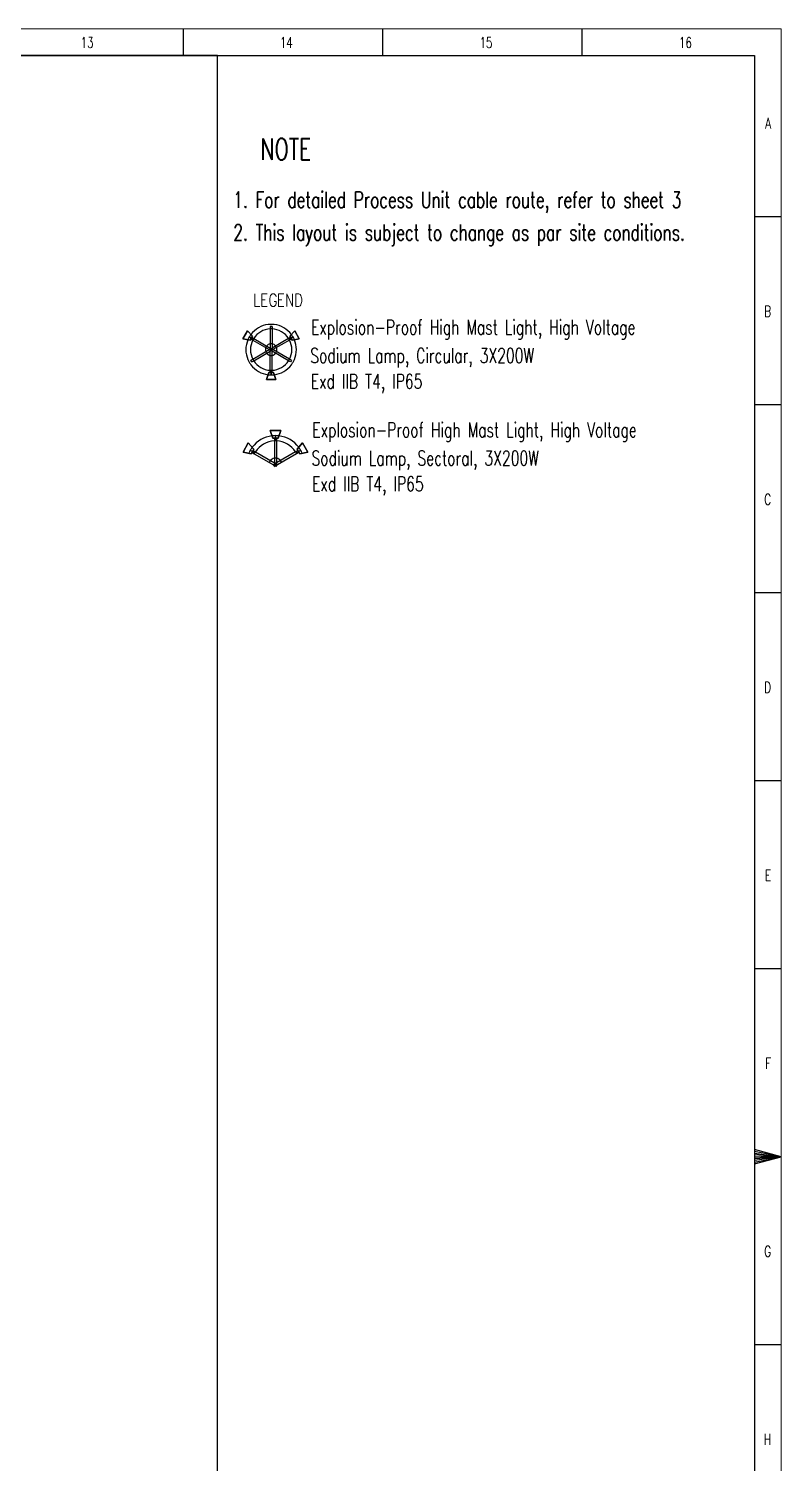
# Model space of a CAD drawing. Header units: inches. Extents: x -430764 to 624329, y 7374 to 217374.
# Drawn here: x -203828 to -133764, y 83840 to 217374 of the extents above; entities that cross this region are included whole.
import ezdxf
from ezdxf.enums import TextEntityAlignment as Align

# ---------------------------------------------------------------- set-up
doc = ezdxf.new("R2010")
doc.units = ezdxf.units.IN
doc.header["$MEASUREMENT"] = 0
for name, color, linetype in [('ELECTRICAL', 7, 'Continuous'), ('Layer 1', 7, 'Continuous'), ('LGT1', 7, 'Continuous'), ('TEG BORDER', 7, 'Continuous'), ('照明平面设备层', 1, 'Continuous')]:
    doc.layers.add(name, color=color, linetype=linetype)
doc.styles.add('HZTXT', font='simplexs.shx', dxfattribs={"width": 0.7, "bigfont": 'hztxt.shx'})
doc.styles.add('TEG BORDER', font='txt_qlt.shx', dxfattribs={"width": 0.7, "bigfont": 'hztxt.shx'})

# ---------------------------------------------------------------- blocks, each defined once
blk = doc.blocks.new('TEG BORDER A2')
for p, q in [((482.62, 420), (482.62, 415)), ((519.75, 420), (519.75, 415)), ((556.87, 420), (556.87, 415)), ((594, 385), (589, 385)), ((594, 350), (589, 350)), ((594, 315), (589, 315)), ((594, 280), (589, 280)), ((594, 245), (589, 245)), ((589, 210), (594, 210)), ((592.75, 210), (590.25, 210)), ((594, 175), (589, 175))]:
    blk.add_line(p, q)
at = {"linetype": 'Continuous'}
blk.add_line((489, 415), (5, 415), dxfattribs=at)
at = {"color": 5, "lineweight": 15}
blk.add_lwpolyline([(0, 420), (594, 420), (594, 0), (0, 0)], close=True, dxfattribs=at)
blk.add_lwpolyline([(5, 415), (589, 415), (589, 5), (5, 5)], close=True)
blk.add_lwpolyline([(594, 210), (589, 211.34), (589, 208.66), (594, 210), (589, 211), (589, 210.67), (594, 210), (589, 210.33), (589, 209.67), (594, 210), (589, 209.33), (589, 209), (594, 210)])
at = {"layer": 'TEG BORDER'}
blk.add_line((489, 116), (489, 415), dxfattribs=at)
at = {"char_height": 2, "width": 2, "style": 'TEG BORDER'}
for s, insert, attachment_point in [('\\pi2.2204e-016;13', (463.55, 418.41), 1), ('\\pi-0.033333;14', (500.67, 418.41), 1), ('\\pi2.2204e-016;15', (537.8, 418.41), 1), ('\\pi0.033333;16', (574.92, 418.41), 1), ('A', (592.09, 403.39), 3), ('B', (592.09, 368.39), 3), ('C', (592.09, 333.39), 3), ('D', (592.09, 298.39), 3), ('E', (592.09, 263.39), 3), ('F', (592.09, 228.39), 3), ('G', (592.09, 193.39), 3), ('H', (592.09, 158.39), 3)]:
    blk.add_mtext(s, dxfattribs=dict(at, insert=insert, attachment_point=attachment_point))

msp = doc.modelspace()

# ---------------------------------------------------------------- linework, layer by layer
at = {"layer": 'Layer 1', "color": 0, "lineweight": 5}
for points in [[(-182785, 192699), (-182785, 191529), (-182324, 191529)], [(-182133, 191529), (-182133, 192699), (-181615, 192699)], [(-180790, 192411), (-180828, 192526), (-180905, 192641), (-180982, 192699), (-181154, 192699), (-181231, 192641), (-181308, 192526), (-181346, 192411), (-181385, 192239), (-181385, 191970), (-181346, 191797), (-181308, 191682), (-181231, 191587), (-181154, 191529), (-180982, 191529), (-180905, 191587), (-180828, 191682), (-180790, 191797), (-180790, 191970), (-180982, 191970)], [(-180560, 191529), (-180560, 192699), (-180061, 192699)], [(-179812, 191529), (-179812, 192699), (-179275, 191529), (-179275, 192699)], [(-178949, 191529), (-178949, 192699), (-178680, 192699), (-178565, 192641), (-178488, 192526), (-178450, 192411), (-178412, 192239), (-178412, 191970), (-178450, 191797), (-178488, 191682), (-178565, 191587), (-178680, 191529), (-178949, 191529)], [(-182133, 192143), (-181806, 192143)], [(-182133, 191529), (-181615, 191529)], [(-180560, 192143), (-180253, 192143)], [(-180560, 191529), (-180061, 191529)]]:
    msp.add_lwpolyline(points, dxfattribs=at)
at = {"layer": '照明平面设备层', "color": 1, "linetype": 'Continuous'}
for p, q in [((-181173, 189639), (-181344, 189639)), ((-181344, 189639), (-181258, 189639)), ((-181173, 189639), (-181344, 189639)), ((-181344, 189639), (-181258, 189639)), ((-181344, 189639), (-181344, 189423)), ((-181258, 189639), (-181173, 189639)), ((-181258, 189639), (-181173, 189639)), ((-181173, 189639), (-181173, 189423)), ((-183880, 188520), (-183452, 189261)), ((-183452, 189261), (-183880, 188520)), ((-183452, 189261), (-183880, 188520)), ((-183880, 188520), (-183452, 189261)), ((-183880, 188520), (-183217, 188385)), ((-183880, 188520), (-183217, 188385)), ((-183217, 188385), (-183880, 188520)), ((-183217, 188385), (-183880, 188520)), ((-183452, 189261), (-183003, 188755)), ((-183452, 189261), (-183003, 188755)), ((-183003, 188755), (-183452, 189261)), ((-183452, 189261), (-183003, 188755)), ((-183110, 188570), (-183295, 188677)), ((-183295, 188677), (-183110, 188570)), ((-183110, 188570), (-183295, 188677)), ((-183295, 188677), (-183110, 188570)), ((-183217, 188385), (-183003, 188755)), ((-183003, 188755), (-183217, 188385)), ((-183003, 188755), (-183217, 188385)), ((-183217, 188385), (-183003, 188755)), ((-183067, 188644), (-183153, 188496)), ((-183067, 188644), (-183153, 188496)), ((-183153, 188496), (-182966, 188388)), ((-183110, 188570), (-182925, 188463)), ((-182940, 188472), (-183110, 188570)), ((-183110, 188570), (-182925, 188463)), ((-182940, 188472), (-183110, 188570)), ((-183067, 188644), (-182880, 188536)), ((-182966, 188388), (-181429, 187501)), ((-182925, 188463), (-182940, 188472)), ((-182925, 188463), (-182940, 188472)), ((-182880, 188536), (-181344, 187649)), ((-181344, 189423), (-181344, 187649)), ((-181173, 189423), (-181173, 187649)), ((-179636, 188536), (-181173, 187649)), ((-179550, 188388), (-181087, 187501)), ((-179449, 188644), (-179636, 188536)), ((-179406, 188570), (-179591, 188463)), ((-179406, 188570), (-179591, 188463)), ((-179591, 188463), (-179576, 188472)), ((-179591, 188463), (-179576, 188472)), ((-179576, 188472), (-179406, 188570)), ((-179576, 188472), (-179406, 188570)), ((-179364, 188496), (-179550, 188388)), ((-179065, 189261), (-179513, 188755)), ((-179065, 189261), (-179513, 188755)), ((-179513, 188755), (-179065, 189261)), ((-179513, 188755), (-179065, 189261)), ((-179299, 188385), (-179513, 188755)), ((-179513, 188755), (-179299, 188385)), ((-179513, 188755), (-179299, 188385)), ((-179299, 188385), (-179513, 188755)), ((-179449, 188644), (-179364, 188496)), ((-179449, 188644), (-179364, 188496)), ((-179406, 188570), (-179221, 188677)), ((-179221, 188677), (-179406, 188570)), ((-179406, 188570), (-179221, 188677)), ((-179221, 188677), (-179406, 188570)), ((-178637, 188520), (-179299, 188385)), ((-178637, 188520), (-179299, 188385)), ((-179299, 188385), (-178637, 188520)), ((-178637, 188520), (-179299, 188385)), ((-179065, 189261), (-178637, 188520)), ((-178637, 188520), (-179065, 189261)), ((-178637, 188520), (-179065, 189261)), ((-179065, 189261), (-178637, 188520)), ((-182966, 186613), (-181429, 187501)), ((-182880, 186465), (-181344, 187353)), ((-181429, 187501), (-181301, 187575)), ((-181429, 187501), (-181301, 187427)), ((-181344, 187649), (-181215, 187575)), ((-181344, 187649), (-181344, 187501)), ((-181173, 187501), (-181344, 187501)), ((-181344, 187501), (-181258, 187501)), ((-181258, 187501), (-181344, 187501)), ((-181344, 187501), (-181173, 187501)), ((-181344, 187353), (-181344, 187501)), ((-181344, 187353), (-181215, 187427)), ((-181344, 185578), (-181344, 187353)), ((-181173, 187649), (-181301, 187575)), ((-181258, 187501), (-181301, 187575)), ((-181301, 187575), (-181215, 187427)), ((-181215, 187427), (-181301, 187575)), ((-181301, 187575), (-181258, 187501)), ((-181301, 187427), (-181215, 187575)), ((-181215, 187575), (-181301, 187427)), ((-181258, 187501), (-181301, 187427)), ((-181301, 187427), (-181258, 187501)), ((-181173, 187353), (-181301, 187427)), ((-181215, 187575), (-181258, 187501)), ((-181258, 187501), (-181215, 187575)), ((-181215, 187427), (-181258, 187501)), ((-181258, 187501), (-181215, 187427)), ((-181258, 187501), (-181173, 187501)), ((-181173, 187501), (-181258, 187501)), ((-181087, 187501), (-181215, 187575)), ((-181087, 187501), (-181215, 187427)), ((-181173, 187649), (-181173, 187501)), ((-181173, 187353), (-181173, 187501)), ((-181173, 185578), (-181173, 187353)), ((-179636, 186465), (-181173, 187353)), ((-179550, 186613), (-181087, 187501)), ((-183153, 186506), (-182966, 186613)), ((-183067, 186357), (-183153, 186506)), ((-183067, 186357), (-183153, 186506)), ((-183067, 186357), (-182880, 186465)), ((-179449, 186357), (-179636, 186465)), ((-179364, 186506), (-179550, 186613)), ((-179364, 186506), (-179449, 186357)), ((-179364, 186506), (-179449, 186357)), ((-181472, 185362), (-181686, 184721)), ((-181686, 184721), (-181472, 185362)), ((-181686, 184721), (-181472, 185362)), ((-181686, 184721), (-181472, 185362)), ((-180830, 184721), (-181686, 184721)), ((-181686, 184721), (-180830, 184721)), ((-181686, 184721), (-180830, 184721)), ((-180830, 184721), (-181686, 184721)), ((-181044, 185362), (-181472, 185362)), ((-181472, 185362), (-181044, 185362)), ((-181472, 185362), (-181044, 185362)), ((-181044, 185362), (-181472, 185362)), ((-181344, 185362), (-181344, 185578)), ((-181173, 185362), (-181344, 185362)), ((-181173, 185362), (-181344, 185362)), ((-181258, 185558), (-181258, 185576)), ((-181258, 185576), (-181258, 185149)), ((-181258, 185558), (-181258, 185576)), ((-181258, 185576), (-181258, 185149)), ((-181258, 185362), (-181258, 185558)), ((-181258, 185362), (-181258, 185558)), ((-181258, 185149), (-181258, 185362)), ((-181258, 185149), (-181258, 185362)), ((-181173, 185362), (-181173, 185578)), ((-180830, 184721), (-181044, 185362)), ((-180830, 184721), (-181044, 185362)), ((-181044, 185362), (-180830, 184721)), ((-181044, 185362), (-180830, 184721)), ((-181102, 179248), (-181348, 179987)), ((-181348, 179987), (-181102, 179248)), ((-181348, 179987), (-181102, 179248)), ((-181348, 179987), (-181102, 179248)), ((-180363, 179987), (-181348, 179987)), ((-181348, 179987), (-180363, 179987)), ((-181348, 179987), (-180363, 179987)), ((-180363, 179987), (-181348, 179987)), ((-180609, 179248), (-181102, 179248)), ((-181102, 179248), (-180609, 179248)), ((-181102, 179248), (-180609, 179248)), ((-180609, 179248), (-181102, 179248)), ((-180757, 179248), (-180954, 179248)), ((-180954, 179248), (-180856, 179248)), ((-180757, 179248), (-180954, 179248)), ((-180954, 179248), (-180856, 179248)), ((-180954, 179248), (-180954, 179000)), ((-180954, 179000), (-180954, 176955)), ((-180856, 179495), (-180856, 179248)), ((-180856, 179002), (-180856, 179495)), ((-180856, 179495), (-180856, 179248)), ((-180856, 179002), (-180856, 179495)), ((-180856, 179248), (-180757, 179248)), ((-180856, 179248), (-180757, 179248)), ((-180757, 179248), (-180757, 179000)), ((-180757, 179000), (-180757, 176955)), ((-180363, 179987), (-180609, 179248)), ((-180363, 179987), (-180609, 179248)), ((-180609, 179248), (-180363, 179987)), ((-180609, 179248), (-180363, 179987)), ((-183876, 177959), (-183383, 178813)), ((-183383, 178813), (-183876, 177959)), ((-183383, 178813), (-183876, 177959)), ((-183876, 177959), (-183383, 178813)), ((-183876, 177959), (-183113, 177803)), ((-183876, 177959), (-183113, 177803)), ((-183113, 177803), (-183876, 177959)), ((-183113, 177803), (-183876, 177959)), ((-183383, 178813), (-182866, 178230)), ((-183383, 178813), (-182866, 178230)), ((-182866, 178230), (-183383, 178813)), ((-183383, 178813), (-182866, 178230)), ((-182989, 178016), (-183203, 178139)), ((-183203, 178139), (-182989, 178016)), ((-182989, 178016), (-183203, 178139)), ((-183203, 178139), (-182989, 178016)), ((-183113, 177803), (-182866, 178230)), ((-182866, 178230), (-183113, 177803)), ((-182866, 178230), (-183113, 177803)), ((-183113, 177803), (-182866, 178230)), ((-182940, 178102), (-183039, 177931)), ((-182940, 178102), (-183039, 177931)), ((-183039, 177931), (-182823, 177806)), ((-182989, 178016), (-182776, 177893)), ((-182794, 177903), (-182989, 178016)), ((-182989, 178016), (-182776, 177893)), ((-182794, 177903), (-182989, 178016)), ((-182940, 178102), (-182725, 177977)), ((-182823, 177806), (-181053, 176784)), ((-182776, 177893), (-182794, 177903)), ((-182776, 177893), (-182794, 177903)), ((-182725, 177977), (-180954, 176955)), ((-178986, 177977), (-180757, 176955)), ((-178888, 177806), (-180658, 176784)), ((-178771, 178102), (-178986, 177977)), ((-178722, 178016), (-178935, 177893)), ((-178722, 178016), (-178935, 177893)), ((-178935, 177893), (-178917, 177903)), ((-178935, 177893), (-178917, 177903)), ((-178917, 177903), (-178722, 178016)), ((-178917, 177903), (-178722, 178016)), ((-178672, 177931), (-178888, 177806)), ((-178328, 178813), (-178845, 178230)), ((-178328, 178813), (-178845, 178230)), ((-178845, 178230), (-178328, 178813)), ((-178845, 178230), (-178328, 178813)), ((-178598, 177803), (-178845, 178230)), ((-178845, 178230), (-178598, 177803)), ((-178845, 178230), (-178598, 177803)), ((-178598, 177803), (-178845, 178230)), ((-178771, 178102), (-178672, 177931)), ((-178771, 178102), (-178672, 177931)), ((-178722, 178016), (-178508, 178139)), ((-178508, 178139), (-178722, 178016)), ((-178722, 178016), (-178508, 178139)), ((-178508, 178139), (-178722, 178016)), ((-177835, 177959), (-178598, 177803)), ((-177835, 177959), (-178598, 177803)), ((-178598, 177803), (-177835, 177959)), ((-177835, 177959), (-178598, 177803)), ((-178328, 178813), (-177835, 177959)), ((-177835, 177959), (-178328, 178813)), ((-177835, 177959), (-178328, 178813)), ((-178328, 178813), (-177835, 177959)), ((-181053, 176784), (-180905, 176870)), ((-181053, 176784), (-180905, 176699)), ((-180954, 176955), (-180806, 176870)), ((-180954, 176955), (-180954, 176784)), ((-180757, 176784), (-180954, 176784)), ((-180954, 176784), (-180856, 176784)), ((-180856, 176784), (-180954, 176784)), ((-180954, 176784), (-180757, 176784)), ((-180954, 176613), (-180954, 176784)), ((-180954, 176613), (-180806, 176699)), ((-180757, 176955), (-180905, 176870)), ((-180856, 176784), (-180905, 176870)), ((-180905, 176870), (-180806, 176699)), ((-180806, 176699), (-180905, 176870)), ((-180905, 176870), (-180856, 176784)), ((-180905, 176699), (-180806, 176870)), ((-180806, 176870), (-180905, 176699)), ((-180856, 176784), (-180905, 176699)), ((-180905, 176699), (-180856, 176784)), ((-180757, 176613), (-180905, 176699)), ((-180806, 176870), (-180856, 176784)), ((-180856, 176784), (-180806, 176870)), ((-180806, 176699), (-180856, 176784)), ((-180856, 176784), (-180806, 176699)), ((-180856, 176784), (-180757, 176784)), ((-180757, 176784), (-180856, 176784)), ((-180658, 176784), (-180806, 176870)), ((-180658, 176784), (-180806, 176699)), ((-180757, 176955), (-180757, 176784)), ((-180757, 176613), (-180757, 176784))]:
    msp.add_line(p, q, dxfattribs=at)
for centre, radius in [((-181258, 187501), 107), ((-181258, 187501), 107), ((-180856, 176784), 123), ((-180856, 176784), 123)]:
    msp.add_circle(centre, radius, dxfattribs=at)
for centre, radius, start, end in [((-181258, 187501), 2352, 96.86074, 143.17429), ((-181258, 187501), 2352, 90, 96.86074), ((-181258, 187501), 2352, 83.18043, 90), ((-181258, 187501), 2352, 36.82571, 83.18043), ((-181258, 187501), 2352, 156.82571, 203.17429), ((-181258, 187501), 2352, 150, 156.82571), ((-181258, 187501), 2352, 143.17429, 150), ((-181258, 187501), 1925, 152.54732, 207.45268), ((-181258, 187501), 1925, 150, 152.54732), ((-181258, 187501), 1925, 147.45268, 150), ((-181258, 187501), 1925, 92.54732, 147.45268), ((-181258, 187501), 1925, 90, 92.54732), ((-181258, 187501), 1925, 87.45268, 90), ((-181258, 187501), 1925, 32.54732, 87.45268), ((-181258, 187501), 1925, 30, 32.54732), ((-181258, 187501), 1925, 27.45268, 30), ((-181258, 187501), 1925, 332.54732, 27.45268), ((-181258, 187501), 2352, 30, 36.82571), ((-181258, 187501), 2352, 23.17429, 30), ((-181258, 187501), 2352, 336.82571, 23.17429), ((-181258, 187501), 535, 159.2069, 200.7931), ((-181258, 187501), 535, 159.2069, 200.7931), ((-181258, 187501), 535, 140.7931, 159.2069), ((-181258, 187501), 535, 140.7931, 159.2069), ((-181258, 187501), 535, 200.7931, 219.2069), ((-181258, 187501), 535, 200.7931, 219.2069), ((-181258, 187501), 535, 99.2069, 140.7931), ((-181258, 187501), 535, 99.2069, 140.7931), ((-181258, 187501), 535, 219.2069, 260.7931), ((-181258, 187501), 535, 219.2069, 260.7931), ((-181258, 187501), 535, 80.7931, 99.2069), ((-181258, 187501), 535, 80.7931, 99.2069), ((-181258, 187501), 535, 260.7931, 270), ((-181258, 187501), 535, 260.7931, 279.2069), ((-181258, 187501), 535, 270, 279.2069), ((-181258, 187501), 535, 39.2069, 80.7931), ((-181258, 187501), 535, 39.2069, 80.7931), ((-181258, 187501), 535, 279.2069, 320.7931), ((-181258, 187501), 535, 279.2069, 320.7931), ((-181258, 187501), 535, 20.7931, 39.2069), ((-181258, 187501), 535, 20.7931, 39.2069), ((-181258, 187501), 535, 320.7931, 339.2069), ((-181258, 187501), 535, 320.7931, 339.2069), ((-181258, 187501), 535, 339.2069, 20.7931), ((-181258, 187501), 535, 0, 20.7931), ((-181258, 187501), 535, 339.2069, 0), ((-181258, 187501), 2352, 203.17429, 210), ((-181258, 187501), 2352, 210, 216.82571), ((-181258, 187501), 2352, 216.82571, 263.17429), ((-181258, 187501), 1925, 207.45268, 210), ((-181258, 187501), 1925, 210, 212.54732), ((-181258, 187501), 1925, 212.54732, 267.45268), ((-181258, 187501), 1925, 272.54732, 327.45268), ((-181258, 187501), 2352, 276.82571, 323.17429), ((-181258, 187501), 1925, 327.45268, 330), ((-181258, 187501), 1925, 330, 332.54732), ((-181258, 187501), 2352, 323.17429, 330), ((-181258, 187501), 2352, 330, 336.82571), ((-181258, 187501), 2352, 263.17429, 270), ((-181258, 187501), 1925, 267.45268, 270), ((-181258, 187501), 1925, 270, 272.54732), ((-181258, 187501), 2352, 270, 276.82571), ((-180856, 176784), 2710, 96.86074, 143.17429), ((-180856, 176784), 2218, 92.54732, 147.45268), ((-180856, 176784), 2710, 90, 96.86074), ((-180856, 176784), 2218, 90, 92.54732), ((-180856, 176784), 2710, 83.18043, 90), ((-180856, 176784), 2218, 87.45268, 90), ((-180856, 176784), 2218, 32.54732, 87.45268), ((-180856, 176784), 2710, 36.82571, 83.18043), ((-180856, 176784), 2710, 150, 156.82571), ((-180856, 176784), 2710, 143.17429, 150), ((-180856, 176784), 2218, 150, 152.54732), ((-180856, 176784), 2218, 147.45268, 150), ((-180856, 176784), 2218, 30, 32.54732), ((-180856, 176784), 2218, 27.45268, 30), ((-180856, 176784), 2710, 30, 36.82571), ((-180856, 176784), 2710, 23.17429, 30), ((-180856, 176784), 616, 140.7931, 159.2069), ((-180856, 176784), 616, 140.7931, 159.2069), ((-180856, 176784), 616, 99.2069, 140.7931), ((-180856, 176784), 616, 99.2069, 140.7931), ((-180856, 176784), 616, 80.7931, 99.2069), ((-180856, 176784), 616, 80.7931, 99.2069), ((-180856, 176784), 616, 39.2069, 80.7931), ((-180856, 176784), 616, 39.2069, 80.7931), ((-180856, 176784), 616, 20.7931, 39.2069), ((-180856, 176784), 616, 20.7931, 39.2069)]:
    msp.add_arc(centre, radius, start, end, dxfattribs=at)

# ---------------------------------------------------------------- block references
at = {"xscale": 500, "yscale": 500, "zscale": 500}
msp.add_blockref('TEG BORDER A2', (-430764, 7374), dxfattribs=at)

# ---------------------------------------------------------------- texts
at = {"color": 7, "style": 'HZTXT', "width": 0.7}
for s, p in [('1. For detailed Process Unit cable route, refer to sheet 3', (-184779, 201452)), ('2. This layout is subject to change as par site conditions.', (-184779, 198407))]:
    msp.add_text(s, height=1500, dxfattribs=at).set_placement(p, align=Align.MIDDLE_LEFT)
at = {"layer": 'ELECTRICAL', "style": 'HZTXT', "width": 0.7}
msp.add_text('NOTE', height=2000, dxfattribs=at).set_placement((-182264, 206161), align=Align.MIDDLE_LEFT)
at = {"layer": 'LGT1', "color": 7, "lineweight": -3, "style": 'HZTXT', "width": 0.7}
for s, p in [('Explosion-Proof High Mast Light, High Voltage', (-177549, 188906)), ('Sodium Lamp, Circular, 3X200W', (-177615, 186275)), ('Exd IIB T4, IP65', (-177568, 183873)), ('Explosion-Proof High Mast Light, High Voltage', (-177431, 179356)), ('Sodium Lamp, Sectoral, 3X200W', (-177497, 176724)), ('Exd IIB T4, IP65', (-177451, 174322))]:
    msp.add_text(s, height=1358.28, dxfattribs=at).set_placement(p)

doc.saveas('drawing.dxf')
